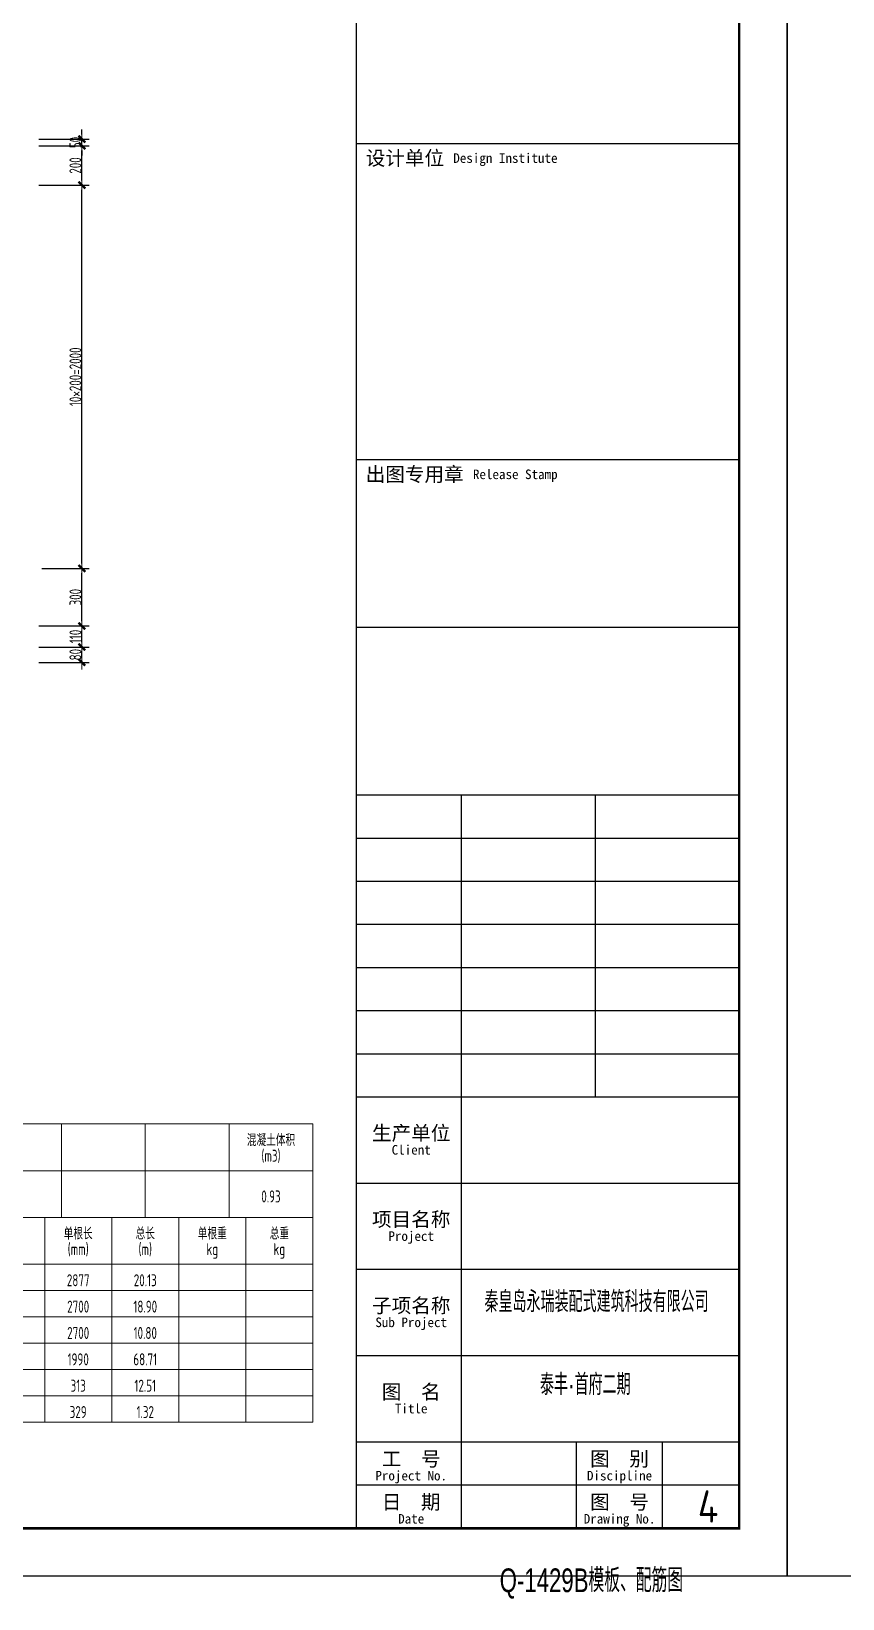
# Model space of a CAD drawing. Extents: x -85320 to 1679916, y -1321939 to 627.
# Drawn here: x 1126558 to 1143499, y -868339 to -835626 of the extents above; entities that cross this region are included whole.
import ezdxf
from ezdxf.enums import TextEntityAlignment as Align

# ---------------------------------------------------------------- set-up
doc = ezdxf.new("R2010")
doc.units = 0
doc.header["$LTSCALE"] = 1000
for name, color, linetype in [('BORDER', 7, 'Continuous'), ('TH', 7, 'Continuous'), ('图框文字', 7, 'Continuous'), ('打印线框', 7, 'Continuous'), ('拉模', 7, 'Continuous')]:
    doc.layers.add(name, color=color, linetype=linetype)
for name, color, linetype, lineweight in [('参数表文字', 7, 'Continuous', 18), ('参数表边线', 253, 'Continuous', 18), ('预制墙详图标注', 3, 'Continuous', 18)]:
    doc.layers.add(name, color=color, linetype=linetype, lineweight=lineweight)
doc.styles.get("Standard").update_dxf_attribs({"font": 'gbenor.shx', "bigfont": 'gbcbig.shx'})
doc.styles.add('TSSD_Rein', font='Tssdeng.shx', dxfattribs={"width": 0.7, "bigfont": 'hztxt.shx'})
doc.styles.add('中西文等高字体', font='hztxt_e.shx', dxfattribs={"width": 0.7, "bigfont": 'hbhz.shx'})
doc.styles.add('样式 1', font='yjkeng.shx', dxfattribs={"width": 0.7, "bigfont": 'yjkchn.shx'})
doc.styles.add('设计院一', font='', dxfattribs={"width": 0.8})
doc.styles.get('设计院一').set_extended_font_data('SimSun')
doc.dimstyles.new('盈建科结构', dxfattribs={"dimscale": 100, "dimtxt": 2.5, "dimasz": 1, "dimexe": 1.5, "dimexo": 0.625, "dimgap": 0.1, "dimtad": 1, "dimdec": 0, "dimrnd": 1, "dimzin": 0, "dimdsep": 46, "dimtxsty": '样式 1', "dimblk": '_yjkbk', "dimblk1": 'ARCHTICK', "dimblk2": 'ARCHTICK', "dimcen": 0.09, "dimadec": 0, "dimazin": 0, "dimtfac": 1, "dimtdec": 4, "dimtix": 1, "dimtmove": 2, "dimatfit": 3, "dimfxl": 1, "dimtolj": 1, "dimtzin": 0, "dimarcsym": 0})

# ---------------------------------------------------------------- blocks, each defined once
blk = doc.blocks.new('_yjkbk')
blk.add_line((-1, 0), (1.5, 0))
blk.add_lwpolyline([(-0.7, -0.7, 0.5, 0.5, 0), (0.7, 0.7, 0.5, 0.5, 0)], format="xyseb")
blk = doc.blocks.new('*D991')
at = {"layer": 'Defpoints', "color": 0, "transparency": 16777216}
for p in [(1126714, -848476), (1127614, -848476), (1126714, -848796)]:
    blk.add_point(p, dxfattribs=at)
at = {"layer": '预制墙详图标注', "color": 0, "lineweight": -2, "transparency": 16777216}
for p, q in [((1126714, -848476), (1127764, -848476)), ((1126714, -848796), (1127764, -848796)), ((1127614, -848696), (1127614, -848576))]:
    blk.add_line(p, q, dxfattribs=at)
at = {"layer": '预制墙详图标注', "color": 0, "lineweight": -2, "transparency": 16777216, "xscale": 100, "yscale": 100, "zscale": 100}
for p, rotation in [((1127614, -848476), 90), ((1127614, -848796), 270)]:
    blk.add_blockref('_yjkbk', p, dxfattribs=dict(at, rotation=rotation))
at = {"layer": '预制墙详图标注', "color": 0, "transparency": 16777216, "insert": (1127604, -848636), "char_height": 250, "attachment_point": 8, "rotation": 90, "style": '样式 1'}
blk.add_mtext('\\A1;80', dxfattribs=at)
blk = doc.blocks.new('_ArchTick')
at = {"color": 0, "linetype": 'ByBlock', "const_width": 0.4}
blk.add_lwpolyline([(-0.5, -0.5), (0.5, 0.5)], dxfattribs=at)
blk = doc.blocks.new('*D992')
at = {"layer": 'Defpoints', "color": 0, "transparency": 16777216}
for p in [(1126714, -848036), (1127614, -848036), (1126714, -848476)]:
    blk.add_point(p, dxfattribs=at)
at = {"layer": '预制墙详图标注', "color": 0, "lineweight": -2, "transparency": 16777216}
for p, q in [((1126714, -848036), (1127764, -848036)), ((1127614, -848376), (1127614, -848136)), ((1126714, -848476), (1127764, -848476))]:
    blk.add_line(p, q, dxfattribs=at)
at = {"layer": '预制墙详图标注', "color": 0, "lineweight": -2, "transparency": 16777216, "xscale": 100, "yscale": 100, "zscale": 100}
for p, rotation in [((1127614, -848036), 90), ((1127614, -848476), 270)]:
    blk.add_blockref('_yjkbk', p, dxfattribs=dict(at, rotation=rotation))
at = {"layer": '预制墙详图标注', "color": 0, "transparency": 16777216, "insert": (1127604, -848256), "char_height": 250, "attachment_point": 8, "rotation": 90, "style": '样式 1'}
blk.add_mtext('\\A1;110', dxfattribs=at)
blk = doc.blocks.new('*D993')
at = {"layer": 'Defpoints', "color": 0, "transparency": 16777216}
for p in [(1126714, -846836), (1127614, -846836), (1126714, -848036)]:
    blk.add_point(p, dxfattribs=at)
at = {"layer": '预制墙详图标注', "color": 0, "lineweight": -2, "transparency": 16777216}
for p, q in [((1126777, -846836), (1127764, -846836)), ((1127614, -847936), (1127614, -846936)), ((1126777, -848036), (1127764, -848036))]:
    blk.add_line(p, q, dxfattribs=at)
at = {"layer": '预制墙详图标注', "color": 0, "lineweight": -2, "transparency": 16777216, "xscale": 100, "yscale": 100, "zscale": 100}
for p, rotation in [((1127614, -846836), 90), ((1127614, -848036), 270)]:
    blk.add_blockref('_yjkbk', p, dxfattribs=dict(at, rotation=rotation))
at = {"layer": '预制墙详图标注', "color": 0, "transparency": 16777216, "insert": (1127604, -847436), "char_height": 250, "attachment_point": 8, "rotation": 90, "style": '样式 1'}
blk.add_mtext('\\A1;300', dxfattribs=at)
blk = doc.blocks.new('*D2447')
at = {"layer": 'Defpoints', "color": 0, "transparency": 16777216}
for p in [(1126714, -838836), (1127614, -838836), (1126714, -846836)]:
    blk.add_point(p, dxfattribs=at)
at = {"layer": '预制墙详图标注', "color": 0, "lineweight": -2, "transparency": 16777216}
for p, q in [((1126777, -838836), (1127764, -838836)), ((1127614, -846736), (1127614, -838936)), ((1126777, -846836), (1127764, -846836))]:
    blk.add_line(p, q, dxfattribs=at)
at = {"layer": '预制墙详图标注', "color": 0, "lineweight": -2, "transparency": 16777216, "xscale": 100, "yscale": 100, "zscale": 100}
for p, rotation in [((1127614, -838836), 90), ((1127614, -846836), 270)]:
    blk.add_blockref('_yjkbk', p, dxfattribs=dict(at, rotation=rotation))
at = {"layer": '预制墙详图标注', "color": 0, "transparency": 16777216, "insert": (1127604, -842836), "char_height": 250, "attachment_point": 8, "rotation": 90, "style": '样式 1'}
blk.add_mtext('\\A1;10×200=2000', dxfattribs=at)
blk = doc.blocks.new('*D2448')
at = {"layer": 'Defpoints', "color": 0, "transparency": 16777216}
for p in [(1126714, -838016), (1127614, -838016), (1126714, -838836)]:
    blk.add_point(p, dxfattribs=at)
at = {"layer": '预制墙详图标注', "color": 0, "lineweight": -2, "transparency": 16777216}
for p, q in [((1126714, -838016), (1127764, -838016)), ((1127614, -838736), (1127614, -838116)), ((1126714, -838836), (1127764, -838836))]:
    blk.add_line(p, q, dxfattribs=at)
at = {"layer": '预制墙详图标注', "color": 0, "lineweight": -2, "transparency": 16777216, "xscale": 100, "yscale": 100, "zscale": 100}
for p, rotation in [((1127614, -838016), 90), ((1127614, -838836), 270)]:
    blk.add_blockref('_yjkbk', p, dxfattribs=dict(at, rotation=rotation))
at = {"layer": '预制墙详图标注', "color": 0, "transparency": 16777216, "insert": (1127604, -838426), "char_height": 250, "attachment_point": 8, "rotation": 90, "style": '样式 1'}
blk.add_mtext('\\A1;200', dxfattribs=at)
blk = doc.blocks.new('*D2449')
at = {"layer": 'Defpoints', "color": 0, "transparency": 16777216}
for p in [(1126714, -837876), (1126714, -838016), (1127614, -837876)]:
    blk.add_point(p, dxfattribs=at)
at = {"layer": '预制墙详图标注', "color": 0, "lineweight": -2, "transparency": 16777216}
for p, q in [((1127614, -837776), (1127614, -837676)), ((1126714, -837876), (1127764, -837876)), ((1126714, -838016), (1127764, -838016)), ((1127614, -838016), (1127614, -837876)), ((1127614, -838116), (1127614, -838216))]:
    blk.add_line(p, q, dxfattribs=at)
at = {"layer": '预制墙详图标注', "color": 0, "lineweight": -2, "transparency": 16777216, "xscale": 100, "yscale": 100, "zscale": 100}
for p, rotation in [((1127614, -837876), 270), ((1127614, -838016), 90)]:
    blk.add_blockref('_yjkbk', p, dxfattribs=dict(at, rotation=rotation))
at = {"layer": '预制墙详图标注', "color": 0, "transparency": 16777216, "insert": (1127604, -837946), "char_height": 250, "attachment_point": 8, "rotation": 90, "style": '样式 1'}
blk.add_mtext('\\A1;50', dxfattribs=at)
blk = doc.blocks.new('图框1')
at = {"color": 7}
for p, q in [((1425679, -783089), (1425679, -823089)), ((1433679, -783089), (1433679, -823089)), ((1433679, -823089), (1433679, -783089)), ((1433679, -783089), (1433679, -823089)), ((1433679, -823089), (1433679, -783089)), ((1433679, -794189), (1425679, -794189)), ((1433679, -800789), (1425679, -800789)), ((1433679, -804289), (1425679, -804289)), ((1433679, -807789), (1425679, -807789)), ((1427879, -814089), (1427879, -807789)), ((1430679, -814089), (1430679, -807789)), ((1433679, -808689), (1425679, -808689)), ((1433679, -809589), (1425679, -809589)), ((1433679, -810489), (1425679, -810489)), ((1433679, -811389), (1425679, -811389)), ((1433679, -812289), (1425679, -812289)), ((1433679, -813189), (1425679, -813189)), ((1433679, -814089), (1425679, -814089)), ((1427879, -823089), (1427879, -814089)), ((1433679, -814089), (1431691, -814089)), ((1433679, -815889), (1425679, -815889)), ((1433679, -817689), (1425679, -817689)), ((1433679, -819489), (1425679, -819489)), ((1433679, -821289), (1425679, -821289)), ((1430279, -823089), (1430279, -821289)), ((1432079, -823089), (1432079, -821289)), ((1433679, -822189), (1425679, -822189)), ((1425679, -823089), (1433679, -823089)), ((1425679, -823089), (1433679, -823089))]:
    blk.add_line(p, q, dxfattribs=at)
at = {"layer": 'BORDER', "const_width": 50}
blk.add_lwpolyline([(1377779, -823089), (1377779, -783089), (1433679, -783089), (1433679, -823089)], close=True, dxfattribs=at)
at = {"color": 7, "style": '设计院一'}
for s, height, p in [('设计单位', 300, (1425879, -794489)), ('Design Institute', 200, (1427708, -794489)), ('出图专用章', 300, (1425879, -801089)), ('Release Stamp', 200, (1428118, -801089))]:
    blk.add_text(s, height=height, dxfattribs=at).set_placement(p, align=Align.MIDDLE_LEFT)
for s, height, p in [('生产单位', 300, (1426829, -814989)), ('Client', 200, (1426829, -815289)), ('项目名称', 300, (1426829, -816789)), ('Project', 200, (1426829, -817089)), ('子项名称', 300, (1426829, -818589)), ('Sub Project', 200, (1426829, -818889)), ('图  名', 300, (1426829, -820389)), ('Title', 200, (1426829, -820689)), ('工  号', 300, (1426829, -821789)), ('图  别', 300, (1431179, -821789)), ('Project No.', 200, (1426829, -822089)), ('Discipline', 200, (1431179, -822089)), ('日  期', 300, (1426829, -822689)), ('图  号', 300, (1431179, -822689)), ('Date', 200, (1426829, -822989)), ('Drawing No.', 200, (1431179, -822989))]:
    blk.add_text(s, height=height, dxfattribs=at).set_placement(p, align=Align.CENTER)
at = {"layer": 'TH', "color": 2, "style": '中西文等高字体', "width": 0.7}
for s, p in [('秦皇岛永瑞装配式建筑科技有限公司', (1428359, -818709)), ('泰丰·首府二期', (1429517, -820439))]:
    blk.add_text(s, height=440, dxfattribs=at).set_placement(p, align=Align.BOTTOM_LEFT)

msp = doc.modelspace()

# ---------------------------------------------------------------- linework, layer by layer
at = {"layer": '参数表边线', "lineweight": 18}
for p, q in [((1125436.873, -858431.026), (1127186.873, -858431.026)), ((1127186.873, -859406.026), (1127186.873, -858431.026)), ((1127186.873, -858431.026), (1128936.873, -858431.026)), ((1128936.873, -859406.026), (1128936.873, -858431.026)), ((1128936.873, -858431.026), (1130686.873, -858431.026)), ((1130686.873, -859406.026), (1130686.873, -858431.026)), ((1130686.873, -858431.026), (1132436.873, -858431.026)), ((1132436.873, -859406.026), (1132436.873, -858431.026)), ((1125436.873, -859406.026), (1127186.873, -859406.026)), ((1127186.873, -860381.026), (1127186.873, -859406.026)), ((1127186.873, -859406.026), (1128936.873, -859406.026)), ((1128936.873, -860381.026), (1128936.873, -859406.026)), ((1128936.873, -859406.026), (1130686.873, -859406.026)), ((1130686.873, -860381.026), (1130686.873, -859406.026)), ((1130686.873, -859406.026), (1132436.873, -859406.026)), ((1132436.873, -860381.026), (1132436.873, -859406.026)), ((1125436.873, -860381.026), (1126836.873, -860381.026)), ((1126836.873, -860381.026), (1128236.873, -860381.026)), ((1126836.873, -860381.026), (1126836.873, -861356.026)), ((1128236.873, -860381.026), (1129636.873, -860381.026)), ((1128236.873, -860381.026), (1128236.873, -861356.026)), ((1129636.873, -860381.026), (1131036.873, -860381.026)), ((1129636.873, -860381.026), (1129636.873, -861356.026)), ((1131036.873, -860381.026), (1132436.873, -860381.026)), ((1131036.873, -860381.026), (1131036.873, -861356.026)), ((1132436.873, -860381.026), (1132436.873, -861356.026)), ((1125436.873, -861356.026), (1126836.873, -861356.026)), ((1126836.873, -861356.026), (1128236.873, -861356.026)), ((1126836.873, -861356.026), (1126836.873, -861906.026)), ((1128236.873, -861356.026), (1129636.873, -861356.026)), ((1128236.873, -861356.026), (1128236.873, -861906.026)), ((1129636.873, -861356.026), (1131036.873, -861356.026)), ((1129636.873, -861356.026), (1129636.873, -861906.026)), ((1131036.873, -861356.026), (1132436.873, -861356.026)), ((1131036.873, -861356.026), (1131036.873, -861906.026)), ((1132436.873, -861356.026), (1132436.873, -861906.026)), ((1125436.873, -861906.026), (1126836.873, -861906.026)), ((1126836.873, -861906.026), (1128236.873, -861906.026)), ((1126836.873, -861906.026), (1126836.873, -862456.026)), ((1128236.873, -861906.026), (1129636.873, -861906.026)), ((1128236.873, -861906.026), (1128236.873, -862456.026)), ((1129636.873, -861906.026), (1131036.873, -861906.026)), ((1129636.873, -861906.026), (1129636.873, -862456.026)), ((1131036.873, -861906.026), (1132436.873, -861906.026)), ((1131036.873, -861906.026), (1131036.873, -862456.026)), ((1132436.873, -861906.026), (1132436.873, -862456.026)), ((1125436.873, -862456.026), (1126836.873, -862456.026)), ((1126836.873, -862456.026), (1128236.873, -862456.026)), ((1126836.873, -862456.026), (1126836.873, -863006.026)), ((1128236.873, -862456.026), (1129636.873, -862456.026)), ((1128236.873, -862456.026), (1128236.873, -863006.026)), ((1129636.873, -862456.026), (1131036.873, -862456.026)), ((1129636.873, -862456.026), (1129636.873, -863006.026)), ((1131036.873, -862456.026), (1132436.873, -862456.026)), ((1131036.873, -862456.026), (1131036.873, -863006.026)), ((1132436.873, -862456.026), (1132436.873, -863006.026)), ((1125436.873, -863006.026), (1126836.873, -863006.026)), ((1126836.873, -863006.026), (1128236.873, -863006.026)), ((1126836.873, -863006.026), (1126836.873, -863556.026)), ((1128236.873, -863006.026), (1129636.873, -863006.026)), ((1128236.873, -863006.026), (1128236.873, -863556.026)), ((1129636.873, -863006.026), (1131036.873, -863006.026)), ((1129636.873, -863006.026), (1129636.873, -863556.026)), ((1131036.873, -863006.026), (1132436.873, -863006.026)), ((1131036.873, -863006.026), (1131036.873, -863556.026)), ((1132436.873, -863006.026), (1132436.873, -863556.026)), ((1125436.873, -863556.026), (1126836.873, -863556.026)), ((1126836.873, -863556.026), (1128236.873, -863556.026)), ((1126836.873, -863556.026), (1126836.873, -864106.026)), ((1128236.873, -863556.026), (1129636.873, -863556.026)), ((1128236.873, -863556.026), (1128236.873, -864106.026)), ((1129636.873, -863556.026), (1131036.873, -863556.026)), ((1129636.873, -863556.026), (1129636.873, -864106.026)), ((1131036.873, -863556.026), (1132436.873, -863556.026)), ((1131036.873, -863556.026), (1131036.873, -864106.026)), ((1132436.873, -863556.026), (1132436.873, -864106.026)), ((1125436.873, -864106.026), (1126836.873, -864106.026)), ((1126836.873, -864106.026), (1128236.873, -864106.026)), ((1126836.873, -864106.026), (1126836.873, -864656.026)), ((1128236.873, -864106.026), (1129636.873, -864106.026)), ((1128236.873, -864106.026), (1128236.873, -864656.026)), ((1129636.873, -864106.026), (1131036.873, -864106.026)), ((1129636.873, -864106.026), (1129636.873, -864656.026)), ((1131036.873, -864106.026), (1132436.873, -864106.026)), ((1131036.873, -864106.026), (1131036.873, -864656.026)), ((1132436.873, -864106.026), (1132436.873, -864656.026)), ((1125436.873, -864656.026), (1126836.873, -864656.026)), ((1126836.873, -864656.026), (1128236.873, -864656.026)), ((1128236.873, -864656.026), (1129636.873, -864656.026)), ((1129636.873, -864656.026), (1131036.873, -864656.026)), ((1131036.873, -864656.026), (1132436.873, -864656.026))]:
    msp.add_line(p, q, dxfattribs=at)
at = {"layer": '打印线框', "color": 1}
for points in [[(1082939.778, -867870.962), (1082939.778, -825870.962), (1142339.778, -825870.962), (1142339.778, -867870.962)], [(1142339.778, -867870.962), (1142339.778, -825870.962), (1201739.778, -825870.962), (1201739.778, -867870.962)]]:
    msp.add_lwpolyline(points, close=True, dxfattribs=at)

# ---------------------------------------------------------------- block references
at = {"layer": '拉模', "color": 3}
msp.add_blockref('图框1', (-292339.171, -43782.267), dxfattribs=at)

# ---------------------------------------------------------------- texts
at = {"layer": '参数表文字', "linetype": 'Continuous', "style": 'TSSD_Rein', "width": 0.7}
for s, p in [('混凝土体积', (1131561.873, -858968.526)), ('单根长', (1127536.873, -860918.526)), ('总长', (1128936.873, -860918.526)), ('单根重', (1130336.873, -860918.526)), ('总重', (1131736.873, -860918.526))]:
    msp.add_text(s, height=250, dxfattribs=at).set_placement(p, align=Align.BOTTOM_CENTER)
for s, p in [('(m3)', (1131561.873, -858968.526)), ('(mm)', (1127536.873, -860918.526)), ('(m)', (1128936.873, -860918.526)), ('kg', (1130336.873, -860918.526)), ('kg', (1131736.873, -860918.526))]:
    msp.add_text(s, height=250, dxfattribs=at).set_placement(p, align=Align.TOP_CENTER)
for s, p in [('0.93', (1131561.873, -859943.526)), ('2877', (1127536.873, -861693.526)), ('20.13', (1128936.873, -861693.526)), ('2700', (1127536.873, -862243.526)), ('18.90', (1128936.873, -862243.526)), ('2700', (1127536.873, -862793.526)), ('10.80', (1128936.873, -862793.526)), ('1990', (1127536.873, -863343.526)), ('68.71', (1128936.873, -863343.526)), ('313', (1127536.873, -863893.526)), ('12.51', (1128936.873, -863893.526)), ('329', (1127536.873, -864443.526)), ('1.32', (1128936.873, -864443.526))]:
    msp.add_text(s, height=250, dxfattribs=at).set_placement(p, align=Align.MIDDLE_CENTER)
at = {"layer": '图框文字', "color": 2, "style": '中西文等高字体', "width": 0.7}
msp.add_text('Q-1429B模板、配筋图', height=495, dxfattribs=at).set_placement((1136337.28, -868351.263), align=Align.BOTTOM_LEFT)
at = {"layer": '拉模', "color": 3}
msp.add_text('4', height=673.843, dxfattribs=at).set_placement((1140473.634, -866751.841))

# ---------------------------------------------------------------- dimensions: what is measured, and where the dimension line sits
at = {"layer": '预制墙详图标注'}
for p1, p2, text, override, picture, middle in [((1126714.371, -838015.848), (1126714.371, -837875.848), '50', {"dimscale": 100, "dimtxt": 2.5, "dimasz": 1, "dimexe": 1.5, "dimexo": 0, "dimgap": 0.1, "dimtad": 1, "dimlfac": 0.25, "dimrnd": 5, "dimdle": 0, "dimfxlon": 0}, '*D2449', (1127479.371, -837945.848)), ((1126714.371, -838835.848), (1126714.371, -838015.848), '200', {"dimscale": 100, "dimtxt": 2.5, "dimasz": 1, "dimexe": 1.5, "dimexo": 0, "dimgap": 0.1, "dimtad": 1, "dimlfac": 0.25, "dimrnd": 5, "dimdle": 0, "dimfxlon": 0}, '*D2448', (1127479.371, -838425.848)), ((1126714.371, -846835.848), (1126714.371, -838835.848), '10×200=2000', {"dimscale": 100, "dimtxt": 2.5, "dimasz": 1, "dimexe": 1.5, "dimexo": 0.625, "dimgap": 0.1, "dimtad": 1, "dimlfac": 0.25, "dimrnd": 5, "dimdle": 0, "dimtix": 1, "dimfxlon": 0}, '*D2447', (1127479.371, -842835.848)), ((1126714.371, -848035.848), (1126714.371, -846835.848), '300', {"dimscale": 100, "dimtxt": 2.5, "dimasz": 1, "dimexe": 1.5, "dimexo": 0.625, "dimgap": 0.1, "dimtad": 1, "dimlfac": 0.25, "dimrnd": 5, "dimdle": 0, "dimtix": 1, "dimfxlon": 0}, '*D993', (1127479.371, -847435.848))]:
    dim = msp.add_aligned_dim(p1=p1, p2=p2, distance=-900, text=text, dimstyle='盈建科结构', override=override, dxfattribs=at)
    dim.commit()
    dim.dimension.update_dxf_attribs({"geometry": picture, "text_midpoint": middle})
for p1, p2, picture, middle in [((1126714.371, -848475.848), (1126714.371, -848035.848), '*D992', (1127479.371, -848255.848)), ((1126714.371, -848795.848), (1126714.371, -848475.848), '*D991', (1127479.371, -848635.848))]:
    dim = msp.add_aligned_dim(p1=p1, p2=p2, distance=-900, dimstyle='盈建科结构', override={"dimscale": 100, "dimtxt": 2.5, "dimasz": 1, "dimexe": 1.5, "dimexo": 0, "dimgap": 0.1, "dimtad": 1, "dimlfac": 0.25, "dimrnd": 5, "dimdle": 0, "dimfxlon": 0}, dxfattribs=at)
    dim.commit()
    dim.dimension.update_dxf_attribs({"geometry": picture, "text_midpoint": middle})

doc.saveas('drawing.dxf')
